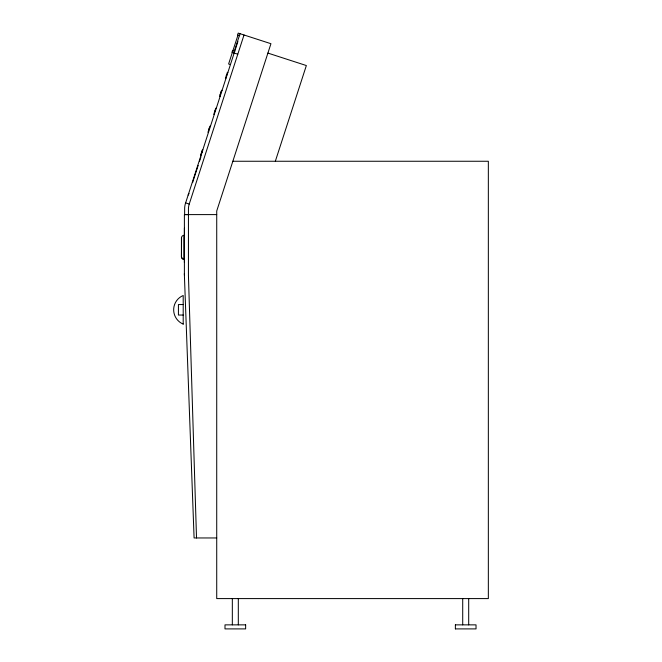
<?xml version="1.0" encoding="UTF-8"?>
<svg xmlns="http://www.w3.org/2000/svg" width="662" height="662" viewBox="0 0 662 662"><rect width="100%" height="100%" fill="white"/><g stroke="black" fill="none" stroke-linecap="round" stroke-linejoin="round"><path stroke-width="0.99" d="M181.438 237.774L181.438 256.873L182.265 258.577L183.986 259.38L183.986 235.267L183.357 235.399A2.822 2.822 0 0 0 181.587 237.145L181.438 256.873A2.822 2.822 0 0 0 183.357 259.247M196.515 537.958L188.43 275.235L188.447 208.497A16.55 16.55 0 0 1 189.241 204.045L244.021 34.987M232.842 161.255L488.341 161.255L488.341 598.589L216.722 598.589L216.731 210.971L270.94 43.709L238.204 33.1L237.575 35.02L239.776 35.731M237.906 41.499L185.327 203.813A20.431 20.431 0 0 0 184.657 207.843L184.624 214.604L188.43 214.604M237.964 35.144L228.613 63.982L230.426 64.57M200.718 155.131L202.506 149.612M233.785 52.91L240.016 33.688M201 154.718L202.233 150.911M202.34 150.605L202.498 150.117M200.991 155.222L202.779 149.703M215.059 111.464L214.943 110.753M192.592 182.638L198.17 165.417M199.411 161.594L200.967 156.811M275.334 161.255L306.349 65.546L267.903 53.084M216.722 214.604L184.392 214.604L184.392 275.235L194.09 537.958L216.722 537.958M184.392 228.191L184.392 262.541M184.392 273.464L184.392 274.987M183.2 304.553L178.426 304.553L178.426 315.046L183.2 315.046M455.39 624.862L476.019 624.862L476.044 628.9L455.39 628.9M185.6 202.911L189.241 204.045M234.795 51.106L232.594 50.395L231.973 52.323L237.799 54.21M227.869 72.472L227.397 72.324L225.403 78.472L225.874 78.621M226.818 75.187L226.28 75.774M222.051 90.421L221.58 90.264L219.585 96.412L220.057 96.569M221.125 91.687L220.711 92.945M220.512 93.574L220.098 94.84M216.242 108.361L215.762 108.212L213.776 114.36L214.248 114.509M210.425 126.31L209.953 126.152L207.959 132.301L208.431 132.45M209.49 127.567L208.836 129.603M468.696 598.589L468.696 624.862M462.713 598.589L462.713 624.862M455.373 624.862L455.373 628.9M238.312 598.589L238.312 624.862M232.329 598.589L232.329 624.862M188.132 195.083A3.128 3.128 0 0 1 189.084 193.66M245.635 624.862L225.006 624.862L224.989 628.9L245.635 628.9L245.652 624.862M183.2 324.107L183.2 295.492A15.499 15.499 0 0 0 183.2 324.107"/></g></svg>
